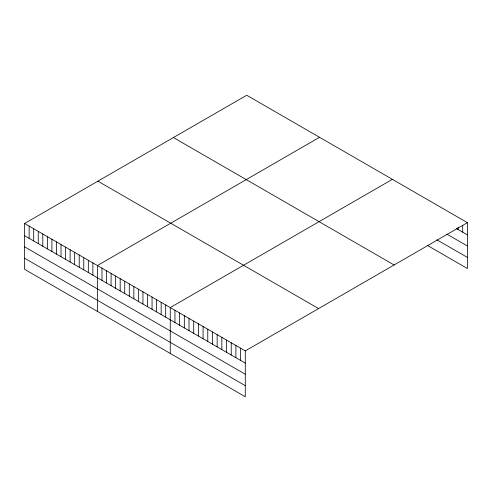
<?xml version="1.0" encoding="UTF-8"?>
<svg xmlns="http://www.w3.org/2000/svg" width="492" height="492" viewBox="0 0 492 492"><rect width="100%" height="100%" fill="white"/><g stroke="black" fill="none" stroke-linecap="round" stroke-linejoin="round"><path stroke-width="0.74" d="M24.6 223.479L245.287 350.894L245.287 396.755L24.6 269.339L24.6 223.479L246.713 95.245L467.4 222.661L467.4 268.521L427.536 245.502M319.542 137.293L97.428 265.526L97.428 311.387M392.364 179.34L170.257 307.574L170.257 353.434M245.287 350.894L467.4 222.661M456.262 228.46L467.4 234.893M446.884 234.143L467.4 245.988M436.914 239.825L467.4 257.421M173.418 137.563L394.104 264.979M97.896 181.161L318.582 308.576M24.6 235.717L245.287 363.127M24.6 246.812L245.287 374.221M24.6 258.245L245.287 385.66M462.708 225.305L462.708 232.187M458.021 227.181L458.021 229.475M240.6 348.188L240.6 360.421M235.908 345.476L235.908 357.715M231.222 342.77L231.222 355.003M226.529 340.064L226.529 352.297M221.837 337.358L221.837 349.591M217.15 334.646L217.15 346.885M212.458 331.94L212.458 344.172M207.772 329.234L207.772 341.466M203.079 326.528L203.079 338.76M198.393 323.816L198.393 336.054M193.7 321.11L193.7 333.342M189.014 318.404L189.014 330.636M184.322 315.698L184.322 327.93M179.635 312.986L179.635 325.224M174.943 310.28L174.943 322.512M165.699 304.948L165.699 317.18M161.148 302.316L161.148 314.554M156.597 299.69L156.597 311.922M152.046 297.063L152.046 309.296M147.495 294.431L147.495 306.67M142.944 291.805L142.944 304.038M138.393 289.179L138.393 301.411M133.842 286.553L133.842 298.785M129.291 283.921L129.291 296.153M124.734 281.295L124.734 293.527M120.183 278.669L120.183 290.901M115.632 276.037L115.632 288.275M111.081 273.411L111.081 285.643M106.53 270.784L106.53 283.017M101.979 268.152L101.979 280.391M92.877 262.9L92.877 275.133M88.326 260.274L88.326 272.507M83.769 257.642L83.769 269.874M79.218 255.016L79.218 267.248M74.667 252.39L74.667 264.622M70.116 249.758L70.116 261.996M65.565 247.132L65.565 259.364M61.014 244.506L61.014 256.738M56.463 241.873L56.463 254.112M51.912 239.247L51.912 251.48M47.361 236.621L47.361 248.854M42.804 233.995L42.804 246.228M38.253 231.363L38.253 243.595M33.702 228.737L33.702 240.969M29.151 226.111L29.151 238.343"/></g></svg>
